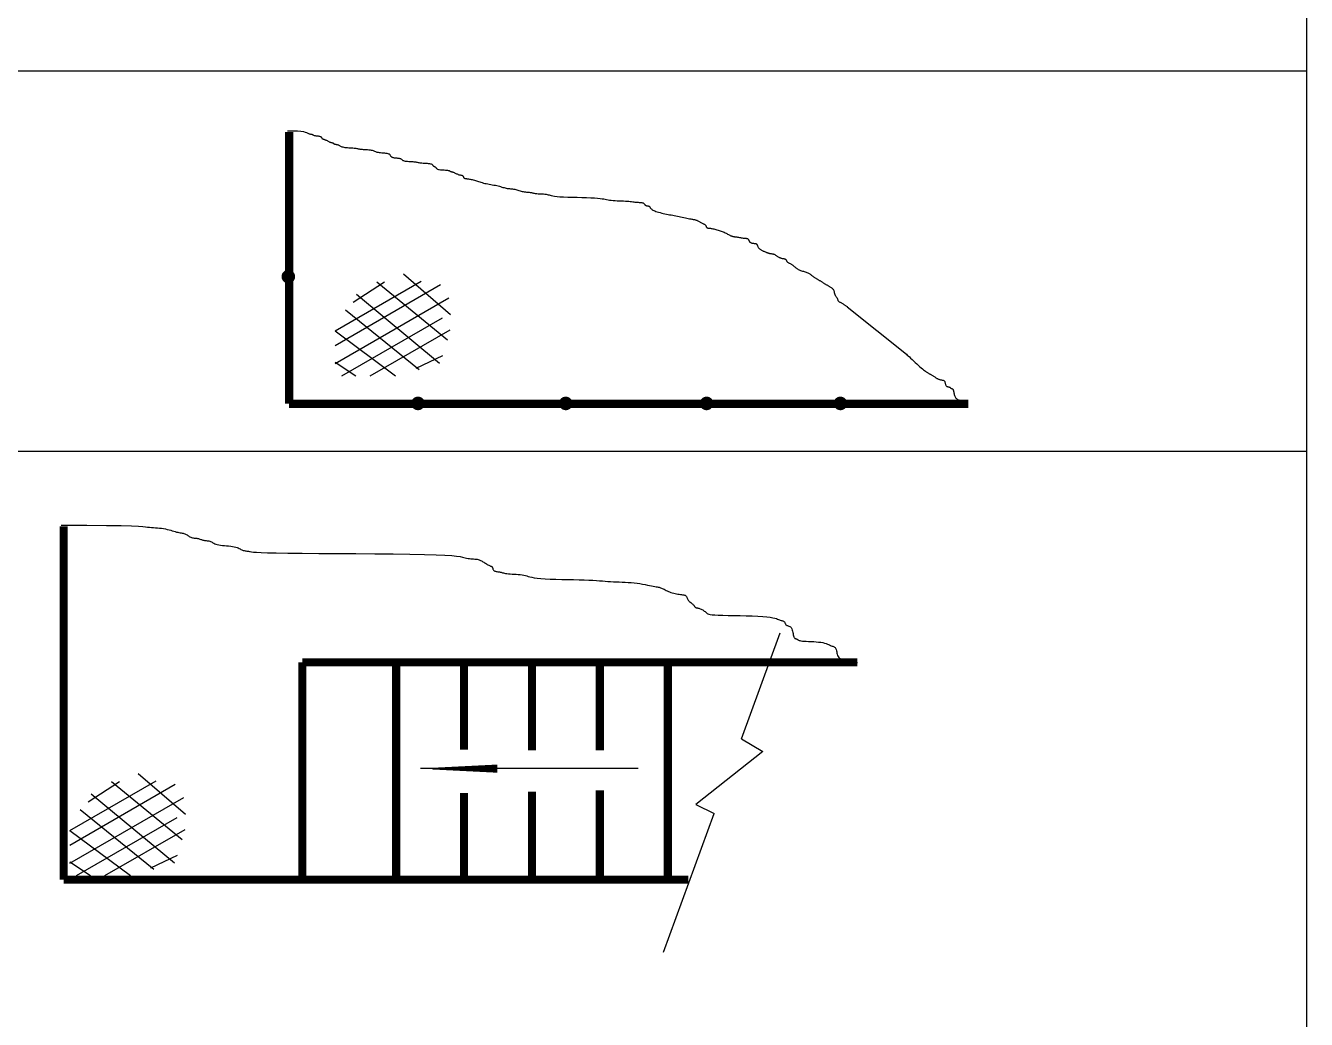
# Model space of a CAD drawing. Header units: inches. Extents: x -18 to 2014, y 4 to 801.
# Drawn here: x 1519.16 to 1566.3, y 113.32 to 149.9 of the extents above; entities that cross this region are included whole.
import ezdxf

# ---------------------------------------------------------------- set-up
doc = ezdxf.new("R2010")
doc.units = ezdxf.units.IN
doc.header["$MEASUREMENT"] = 0

# ---------------------------------------------------------------- blocks, each defined once
blk = doc.blocks.new('FH11')
blk.add_line((-1.03, -0.01), (9, -0.01))
blk.add_lwpolyline([(0.01, 0.01, 1, 0.2, 0), (8.01, 0.01, 0.2, 0.2, 0)], format="xyseb")

msp = doc.modelspace()

# ---------------------------------------------------------------- linework, layer by layer
at = {"color": 3}
for p, q in [((1566.3, 226.733), (1566.3, 48.233)), ((1482.798, 148.233), (1566.3, 148.233)), ((1530.551, 138.661), (1533.719, 140.49)), ((1533.065, 140.762), (1534.799, 139.26)), ((1530.551, 138.127), (1534.424, 140.363)), ((1531.215, 139.722), (1532.371, 140.473)), ((1532.082, 140.473), (1534.683, 138.335)), ((1530.551, 137.46), (1534.74, 139.878)), ((1531.33, 140.011), (1534.394, 137.469)), ((1530.797, 137.002), (1534.499, 139.139)), ((1530.926, 139.433), (1533.643, 137.237)), ((1530.551, 138.661), (1532.776, 137.006)), ((1531.837, 137.002), (1534.786, 138.704)), ((1533.527, 137.295), (1534.51, 137.757)), ((1530.551, 137.506), (1531.308, 137.002)), ((1482.798, 134.233), (1566.3, 134.233)), ((1545.507, 123.653), (1546.929, 127.55)), ((1545.507, 123.653), (1546.292, 123.178)), ((1546.292, 123.178), (1543.829, 121.226)), ((1523.303, 122.372), (1525.037, 120.87)), ((1541.704, 122.56), (1533.687, 122.56)), ((1520.789, 120.271), (1523.957, 122.1)), ((1520.789, 119.737), (1524.662, 121.974)), ((1521.453, 121.332), (1522.609, 122.083)), ((1522.32, 122.083), (1524.922, 119.945)), ((1520.789, 119.07), (1524.978, 121.489)), ((1521.568, 121.621), (1524.632, 119.079)), ((1543.829, 121.226), (1544.503, 120.902)), ((1521.035, 118.612), (1524.737, 120.749)), ((1521.164, 121.043), (1523.881, 118.848)), ((1542.639, 115.793), (1544.503, 120.902)), ((1520.789, 120.271), (1523.014, 118.617)), ((1522.075, 118.612), (1525.024, 120.315)), ((1523.765, 118.905), (1524.748, 119.368)), ((1520.789, 119.116), (1521.546, 118.612))]:
    msp.add_line(p, q, dxfattribs=at)
at = {"color": 3, "const_width": 0.3}
for points in [[(1528.855, 145.979), (1528.855, 135.979)], [(1528.855, 135.979), (1553.855, 135.979)], [(1520.556, 131.464), (1520.556, 118.464)], [(1529.339, 126.464), (1529.339, 118.464)], [(1529.339, 126.464), (1549.771, 126.464)], [(1532.794, 126.464), (1532.794, 118.464)], [(1535.294, 126.464), (1535.294, 123.254)], [(1537.794, 126.464), (1537.794, 123.23)], [(1540.294, 126.464), (1540.294, 123.23)], [(1542.794, 126.464), (1542.794, 118.464)], [(1535.294, 121.655), (1535.294, 118.464)], [(1537.794, 121.703), (1537.794, 118.464)], [(1540.294, 121.751), (1540.294, 118.464)], [(1520.556, 118.464), (1543.556, 118.464)]]:
    msp.add_lwpolyline(points, dxfattribs=at)
at = {"color": 3}
for points in [[(1528.793, 146.03), (1529.004, 146.027), (1529.168, 146.02), (1529.292, 146.008), (1529.383, 145.994), (1529.448, 145.979), (1529.492, 145.964), (1529.523, 145.949), (1529.548, 145.936), (1529.572, 145.925), (1529.595, 145.917), (1529.617, 145.911), (1529.639, 145.907), (1529.658, 145.903), (1529.676, 145.9), (1529.692, 145.897), (1529.705, 145.894), (1529.716, 145.889), (1529.724, 145.884), (1529.732, 145.879), (1529.739, 145.873), (1529.748, 145.867), (1529.758, 145.861), (1529.772, 145.856), (1529.789, 145.852), (1529.811, 145.848), (1529.837, 145.845), (1529.865, 145.843), (1529.894, 145.84), (1529.923, 145.837), (1529.951, 145.833), (1529.977, 145.827), (1529.999, 145.82), (1530.016, 145.812), (1530.03, 145.801), (1530.04, 145.79), (1530.047, 145.778), (1530.054, 145.767), (1530.059, 145.756), (1530.065, 145.745), (1530.072, 145.737), (1530.081, 145.73), (1530.092, 145.724), (1530.104, 145.72), (1530.118, 145.716), (1530.134, 145.712), (1530.15, 145.707), (1530.168, 145.702), (1530.188, 145.695), (1530.208, 145.686), (1530.229, 145.676), (1530.25, 145.664), (1530.271, 145.653), (1530.293, 145.641), (1530.314, 145.63), (1530.335, 145.62), (1530.355, 145.611), (1530.374, 145.604), (1530.393, 145.599), (1530.409, 145.594), (1530.425, 145.591), (1530.439, 145.588), (1530.451, 145.586), (1530.462, 145.583), (1530.471, 145.579), (1530.478, 145.575), (1530.483, 145.57), (1530.488, 145.564), (1530.493, 145.558), (1530.498, 145.553), (1530.505, 145.547), (1530.513, 145.542), (1530.523, 145.537), (1530.536, 145.534), (1530.552, 145.531), (1530.569, 145.528), (1530.589, 145.526), (1530.609, 145.522), (1530.629, 145.518), (1530.65, 145.513), (1530.67, 145.506), (1530.689, 145.497), (1530.708, 145.487), (1530.728, 145.476), (1530.75, 145.464), (1530.774, 145.452), (1530.801, 145.441), (1530.832, 145.431), (1530.869, 145.422), (1530.911, 145.415), (1530.957, 145.41), (1531.007, 145.406), (1531.058, 145.403), (1531.109, 145.4), (1531.158, 145.397), (1531.204, 145.394), (1531.246, 145.391), (1531.283, 145.386), (1531.315, 145.381), (1531.344, 145.376), (1531.372, 145.37), (1531.4, 145.364), (1531.429, 145.358), (1531.461, 145.353), (1531.498, 145.349), (1531.54, 145.345), (1531.586, 145.343), (1531.636, 145.34), (1531.687, 145.337), (1531.738, 145.334), (1531.787, 145.33), (1531.833, 145.324), (1531.875, 145.317), (1531.912, 145.309), (1531.944, 145.298), (1531.973, 145.287), (1532.001, 145.276), (1532.029, 145.264), (1532.058, 145.253), (1532.09, 145.242), (1532.127, 145.234), (1532.169, 145.227), (1532.215, 145.221), (1532.264, 145.217), (1532.313, 145.213), (1532.361, 145.209), (1532.407, 145.204), (1532.448, 145.199), (1532.483, 145.192), (1532.511, 145.183), (1532.532, 145.173), (1532.548, 145.161), (1532.559, 145.149), (1532.568, 145.136), (1532.575, 145.123), (1532.581, 145.11), (1532.588, 145.097), (1532.597, 145.086), (1532.608, 145.076), (1532.621, 145.067), (1532.637, 145.058), (1532.655, 145.051), (1532.675, 145.044), (1532.698, 145.039), (1532.724, 145.035), (1532.753, 145.031), (1532.784, 145.028), (1532.816, 145.026), (1532.848, 145.023), (1532.878, 145.02), (1532.907, 145.015), (1532.933, 145.01), (1532.955, 145.003), (1532.973, 144.994), (1532.987, 144.984), (1532.999, 144.973), (1533.011, 144.961), (1533.025, 144.95), (1533.042, 144.938), (1533.064, 144.928), (1533.091, 144.919), (1533.126, 144.912), (1533.168, 144.907), (1533.213, 144.903), (1533.262, 144.9), (1533.311, 144.897), (1533.36, 144.894), (1533.406, 144.891), (1533.448, 144.888), (1533.484, 144.884), (1533.517, 144.878), (1533.546, 144.873), (1533.574, 144.867), (1533.601, 144.861), (1533.631, 144.856), (1533.663, 144.85), (1533.699, 144.846), (1533.741, 144.843), (1533.788, 144.84), (1533.836, 144.837), (1533.885, 144.834), (1533.934, 144.831), (1533.979, 144.827), (1534.021, 144.822), (1534.056, 144.815), (1534.084, 144.806), (1534.105, 144.796), (1534.12, 144.784), (1534.132, 144.773), (1534.14, 144.761), (1534.147, 144.75), (1534.154, 144.74), (1534.161, 144.731), (1534.169, 144.724), (1534.18, 144.718), (1534.191, 144.714), (1534.203, 144.71), (1534.214, 144.706), (1534.225, 144.701), (1534.236, 144.696), (1534.244, 144.689), (1534.252, 144.68), (1534.258, 144.67), (1534.265, 144.659), (1534.273, 144.647), (1534.285, 144.635), (1534.301, 144.624), (1534.322, 144.614), (1534.349, 144.605), (1534.384, 144.598), (1534.425, 144.593), (1534.47, 144.589), (1534.517, 144.585), (1534.564, 144.583), (1534.609, 144.58), (1534.65, 144.577), (1534.685, 144.574), (1534.713, 144.569), (1534.734, 144.564), (1534.749, 144.559), (1534.761, 144.553), (1534.769, 144.547), (1534.776, 144.541), (1534.783, 144.536), (1534.79, 144.532), (1534.798, 144.528), (1534.809, 144.525), (1534.821, 144.523), (1534.835, 144.52), (1534.851, 144.517), (1534.868, 144.513), (1534.886, 144.507), (1534.905, 144.5), (1534.925, 144.492), (1534.946, 144.481), (1534.968, 144.47), (1534.99, 144.458), (1535.013, 144.447), (1535.036, 144.436), (1535.06, 144.425), (1535.083, 144.417), (1535.107, 144.41), (1535.13, 144.404), (1535.152, 144.4), (1535.174, 144.396), (1535.193, 144.392), (1535.211, 144.387), (1535.227, 144.382), (1535.24, 144.375), (1535.251, 144.366), (1535.259, 144.356), (1535.265, 144.344), (1535.271, 144.333), (1535.275, 144.321), (1535.28, 144.31), (1535.286, 144.3), (1535.293, 144.291), (1535.302, 144.284), (1535.313, 144.279), (1535.326, 144.274), (1535.341, 144.271), (1535.359, 144.268), (1535.38, 144.266), (1535.403, 144.263), (1535.429, 144.259), (1535.458, 144.255), (1535.49, 144.25), (1535.523, 144.243), (1535.559, 144.236), (1535.596, 144.228), (1535.634, 144.218), (1535.673, 144.208), (1535.712, 144.197), (1535.751, 144.184), (1535.791, 144.171), (1535.832, 144.158), (1535.873, 144.144), (1535.916, 144.13), (1535.961, 144.117), (1536.008, 144.104), (1536.058, 144.092), (1536.11, 144.08), (1536.165, 144.07), (1536.221, 144.06), (1536.278, 144.05), (1536.335, 144.04), (1536.391, 144.03), (1536.446, 144.019), (1536.498, 144.008), (1536.548, 143.996), (1536.595, 143.983), (1536.64, 143.97), (1536.683, 143.957), (1536.725, 143.944), (1536.765, 143.933), (1536.805, 143.922), (1536.844, 143.914), (1536.884, 143.907), (1536.923, 143.901), (1536.962, 143.897), (1537.002, 143.893), (1537.041, 143.889), (1537.08, 143.884), (1537.119, 143.879), (1537.159, 143.872), (1537.198, 143.863), (1537.237, 143.853), (1537.277, 143.842), (1537.316, 143.83), (1537.355, 143.818), (1537.395, 143.807), (1537.434, 143.797), (1537.473, 143.788), (1537.512, 143.781), (1537.551, 143.776), (1537.59, 143.772), (1537.627, 143.768), (1537.662, 143.766), (1537.696, 143.763), (1537.727, 143.76), (1537.756, 143.757), (1537.783, 143.752), (1537.807, 143.747), (1537.831, 143.741), (1537.855, 143.736), (1537.88, 143.73), (1537.908, 143.724), (1537.94, 143.719), (1537.976, 143.715), (1538.018, 143.711), (1538.065, 143.708), (1538.114, 143.706), (1538.165, 143.703), (1538.216, 143.7), (1538.265, 143.696), (1538.312, 143.69), (1538.354, 143.683), (1538.391, 143.674), (1538.426, 143.664), (1538.463, 143.653), (1538.507, 143.641), (1538.561, 143.63), (1538.629, 143.618), (1538.716, 143.608), (1538.826, 143.599), (1538.96, 143.592), (1539.114, 143.587), (1539.281, 143.583), (1539.456, 143.578), (1539.631, 143.574), (1539.8, 143.57), (1539.956, 143.564), (1540.094, 143.558), (1540.208, 143.549), (1540.3, 143.539), (1540.376, 143.527), (1540.439, 143.516), (1540.493, 143.504), (1540.544, 143.493), (1540.594, 143.482), (1540.65, 143.474), (1540.713, 143.467), (1540.783, 143.461), (1540.857, 143.457), (1540.935, 143.454), (1541.014, 143.451), (1541.092, 143.449), (1541.167, 143.446), (1541.237, 143.442), (1541.3, 143.438), (1541.358, 143.433), (1541.41, 143.427), (1541.458, 143.421), (1541.503, 143.416), (1541.545, 143.41), (1541.585, 143.405), (1541.624, 143.4), (1541.664, 143.397), (1541.702, 143.394), (1541.74, 143.391), (1541.775, 143.389), (1541.808, 143.385), (1541.838, 143.381), (1541.865, 143.376), (1541.887, 143.369), (1541.904, 143.36), (1541.917, 143.35), (1541.928, 143.339), (1541.936, 143.327), (1541.944, 143.315), (1541.951, 143.304), (1541.96, 143.294), (1541.97, 143.285), (1541.984, 143.278), (1541.999, 143.273), (1542.016, 143.269), (1542.033, 143.266), (1542.051, 143.263), (1542.068, 143.26), (1542.083, 143.257), (1542.096, 143.254), (1542.107, 143.249), (1542.115, 143.244), (1542.121, 143.238), (1542.126, 143.23), (1542.131, 143.222), (1542.136, 143.212), (1542.142, 143.202), (1542.149, 143.191), (1542.158, 143.179), (1542.169, 143.166), (1542.183, 143.152), (1542.201, 143.137), (1542.223, 143.122), (1542.249, 143.107), (1542.28, 143.091), (1542.316, 143.076), (1542.358, 143.06), (1542.406, 143.044), (1542.457, 143.029), (1542.512, 143.014), (1542.569, 143), (1542.627, 142.986), (1542.687, 142.973), (1542.746, 142.96), (1542.805, 142.949), (1542.862, 142.938), (1542.92, 142.928), (1542.977, 142.919), (1543.034, 142.909), (1543.091, 142.899), (1543.149, 142.888), (1543.207, 142.877), (1543.267, 142.864), (1543.326, 142.852), (1543.385, 142.838), (1543.442, 142.826), (1543.497, 142.813), (1543.548, 142.801), (1543.595, 142.791), (1543.637, 142.782), (1543.674, 142.775), (1543.705, 142.77), (1543.732, 142.765), (1543.756, 142.761), (1543.778, 142.757), (1543.798, 142.753), (1543.817, 142.747), (1543.836, 142.74), (1543.857, 142.732), (1543.877, 142.721), (1543.899, 142.71), (1543.922, 142.697), (1543.944, 142.684), (1543.968, 142.671), (1543.991, 142.658), (1544.015, 142.646), (1544.038, 142.635), (1544.061, 142.624), (1544.084, 142.614), (1544.105, 142.604), (1544.125, 142.594), (1544.143, 142.584), (1544.159, 142.574), (1544.172, 142.562), (1544.182, 142.55), (1544.19, 142.537), (1544.197, 142.524), (1544.202, 142.511), (1544.207, 142.499), (1544.212, 142.487), (1544.217, 142.477), (1544.224, 142.468), (1544.233, 142.461), (1544.244, 142.456), (1544.257, 142.452), (1544.273, 142.448), (1544.291, 142.446), (1544.311, 142.443), (1544.334, 142.44), (1544.361, 142.437), (1544.389, 142.432), (1544.421, 142.427), (1544.455, 142.42), (1544.49, 142.413), (1544.527, 142.405), (1544.565, 142.395), (1544.604, 142.385), (1544.644, 142.374), (1544.683, 142.362), (1544.722, 142.348), (1544.76, 142.335), (1544.798, 142.32), (1544.835, 142.305), (1544.871, 142.29), (1544.905, 142.274), (1544.937, 142.259), (1544.968, 142.243), (1544.996, 142.227), (1545.023, 142.212), (1545.048, 142.198), (1545.072, 142.185), (1545.095, 142.173), (1545.116, 142.163), (1545.136, 142.154), (1545.156, 142.147), (1545.174, 142.142), (1545.193, 142.137), (1545.212, 142.134), (1545.232, 142.131), (1545.254, 142.129), (1545.278, 142.126), (1545.304, 142.122), (1545.333, 142.118), (1545.364, 142.113), (1545.397, 142.107), (1545.431, 142.101), (1545.466, 142.096), (1545.5, 142.09), (1545.534, 142.085), (1545.566, 142.08), (1545.597, 142.077), (1545.625, 142.074), (1545.651, 142.071), (1545.675, 142.069), (1545.696, 142.065), (1545.715, 142.061), (1545.731, 142.056), (1545.744, 142.049), (1545.755, 142.04), (1545.763, 142.03), (1545.769, 142.018), (1545.774, 142.006), (1545.779, 141.993), (1545.784, 141.98), (1545.79, 141.967), (1545.797, 141.955), (1545.806, 141.943), (1545.816, 141.933), (1545.829, 141.924), (1545.843, 141.915), (1545.858, 141.908), (1545.875, 141.902), (1545.893, 141.896), (1545.912, 141.892), (1545.932, 141.888), (1545.953, 141.885), (1545.973, 141.883), (1545.993, 141.88), (1546.012, 141.877), (1546.03, 141.873), (1546.046, 141.867), (1546.059, 141.86), (1546.069, 141.852), (1546.077, 141.841), (1546.084, 141.829), (1546.089, 141.816), (1546.094, 141.802), (1546.099, 141.787), (1546.104, 141.771), (1546.111, 141.756), (1546.12, 141.74), (1546.131, 141.724), (1546.143, 141.709), (1546.157, 141.694), (1546.172, 141.68), (1546.189, 141.666), (1546.207, 141.653), (1546.226, 141.64), (1546.247, 141.629), (1546.267, 141.619), (1546.289, 141.609), (1546.31, 141.6), (1546.332, 141.591), (1546.353, 141.583), (1546.374, 141.575), (1546.394, 141.567), (1546.413, 141.559), (1546.432, 141.552), (1546.45, 141.544), (1546.468, 141.537), (1546.485, 141.53), (1546.503, 141.524), (1546.522, 141.519), (1546.541, 141.515), (1546.561, 141.511), (1546.582, 141.508), (1546.603, 141.506), (1546.625, 141.503), (1546.646, 141.5), (1546.668, 141.496), (1546.689, 141.49), (1546.709, 141.483), (1546.728, 141.475), (1546.746, 141.464), (1546.764, 141.453), (1546.782, 141.44), (1546.8, 141.427), (1546.818, 141.414), (1546.836, 141.401), (1546.855, 141.389), (1546.876, 141.378), (1546.896, 141.367), (1546.918, 141.358), (1546.939, 141.35), (1546.961, 141.342), (1546.982, 141.336), (1547.003, 141.331), (1547.023, 141.326), (1547.042, 141.323), (1547.06, 141.32), (1547.077, 141.317), (1547.093, 141.314), (1547.107, 141.311), (1547.119, 141.307), (1547.13, 141.302), (1547.138, 141.295), (1547.145, 141.286), (1547.151, 141.276), (1547.156, 141.264), (1547.161, 141.252), (1547.166, 141.239), (1547.172, 141.226), (1547.18, 141.213), (1547.191, 141.2), (1547.204, 141.189), (1547.22, 141.179), (1547.237, 141.168), (1547.256, 141.159), (1547.276, 141.149), (1547.297, 141.139), (1547.318, 141.128), (1547.338, 141.117), (1547.357, 141.104), (1547.375, 141.091), (1547.393, 141.077), (1547.411, 141.063), (1547.429, 141.048), (1547.447, 141.033), (1547.465, 141.017), (1547.484, 141.001), (1547.505, 140.986), (1547.526, 140.97), (1547.548, 140.955), (1547.572, 140.94), (1547.598, 140.925), (1547.624, 140.912), (1547.653, 140.898), (1547.684, 140.886), (1547.716, 140.875), (1547.75, 140.864), (1547.784, 140.854), (1547.819, 140.844), (1547.853, 140.834), (1547.886, 140.824), (1547.917, 140.814), (1547.946, 140.802), (1547.972, 140.79), (1547.995, 140.777), (1548.017, 140.763), (1548.037, 140.749), (1548.057, 140.734), (1548.075, 140.718), (1548.094, 140.703), (1548.113, 140.687), (1548.134, 140.671), (1548.154, 140.656), (1548.176, 140.641), (1548.197, 140.626), (1548.219, 140.611), (1548.24, 140.597), (1548.261, 140.584), (1548.281, 140.572), (1548.3, 140.561), (1548.319, 140.55), (1548.337, 140.54), (1548.355, 140.53), (1548.372, 140.52), (1548.39, 140.51), (1548.409, 140.499), (1548.428, 140.488), (1548.448, 140.476), (1548.469, 140.463), (1548.49, 140.449), (1548.512, 140.436), (1548.533, 140.422), (1548.555, 140.409), (1548.576, 140.396), (1548.596, 140.383), (1548.615, 140.372), (1548.633, 140.361), (1548.651, 140.351), (1548.669, 140.341), (1548.687, 140.332), (1548.705, 140.321), (1548.723, 140.311), (1548.742, 140.3), (1548.762, 140.287), (1548.783, 140.274), (1548.804, 140.26), (1548.824, 140.245), (1548.843, 140.228), (1548.86, 140.211), (1548.876, 140.193), (1548.889, 140.174), (1548.9, 140.154), (1548.908, 140.133), (1548.914, 140.112), (1548.919, 140.09), (1548.924, 140.068), (1548.929, 140.047), (1548.935, 140.026), (1548.942, 140.006), (1548.95, 139.987), (1548.961, 139.969), (1548.972, 139.951), (1548.983, 139.934), (1548.995, 139.918), (1549.006, 139.902), (1549.017, 139.886), (1549.025, 139.87), (1549.032, 139.854), (1549.038, 139.839), (1549.043, 139.823), (1549.048, 139.808), (1549.053, 139.794), (1549.059, 139.78), (1549.067, 139.767), (1549.078, 139.755), (1549.091, 139.743), (1549.107, 139.733), (1549.124, 139.723), (1549.143, 139.713), (1549.163, 139.703), (1549.184, 139.693), (1549.205, 139.682), (1549.225, 139.671), (1549.244, 139.659), (1549.262, 139.646), (1549.28, 139.632), (1549.298, 139.619), (1549.316, 139.605), (1549.334, 139.591), (1549.352, 139.578), (1549.371, 139.566), (1549.392, 139.555), (1549.395, 139.553)], [(1549.395, 139.553), (1551.578, 137.799), (1551.609, 137.772), (1551.644, 137.739), (1551.685, 137.701), (1551.732, 137.656), (1551.785, 137.607), (1551.842, 137.554), (1551.901, 137.5), (1551.961, 137.446), (1552.019, 137.393), (1552.075, 137.344), (1552.126, 137.299), (1552.171, 137.261), (1552.211, 137.228), (1552.245, 137.2), (1552.276, 137.177), (1552.303, 137.158), (1552.327, 137.141), (1552.349, 137.127), (1552.369, 137.115), (1552.389, 137.104), (1552.407, 137.093), (1552.425, 137.083), (1552.443, 137.073), (1552.461, 137.063), (1552.479, 137.053), (1552.497, 137.042), (1552.516, 137.031), (1552.536, 137.019), (1552.557, 137.006), (1552.579, 136.992), (1552.6, 136.979), (1552.622, 136.965), (1552.643, 136.952), (1552.664, 136.939), (1552.684, 136.926), (1552.703, 136.915), (1552.722, 136.905), (1552.74, 136.895), (1552.757, 136.887), (1552.775, 136.88), (1552.793, 136.873), (1552.812, 136.868), (1552.831, 136.863), (1552.851, 136.86), (1552.871, 136.857), (1552.892, 136.853), (1552.912, 136.849), (1552.931, 136.843), (1552.949, 136.835), (1552.964, 136.825), (1552.977, 136.811), (1552.988, 136.794), (1552.996, 136.773), (1553.003, 136.751), (1553.009, 136.727), (1553.015, 136.704), (1553.022, 136.681), (1553.03, 136.661), (1553.04, 136.643), (1553.054, 136.63), (1553.069, 136.619), (1553.086, 136.611), (1553.103, 136.605), (1553.121, 136.601), (1553.138, 136.598), (1553.153, 136.595), (1553.166, 136.591), (1553.177, 136.587), (1553.185, 136.582), (1553.191, 136.576), (1553.196, 136.57), (1553.201, 136.564), (1553.206, 136.559), (1553.212, 136.554), (1553.219, 136.549), (1553.227, 136.546), (1553.238, 136.542), (1553.249, 136.539), (1553.261, 136.533), (1553.272, 136.526), (1553.283, 136.517), (1553.294, 136.504), (1553.302, 136.486), (1553.309, 136.464), (1553.315, 136.439), (1553.32, 136.41), (1553.325, 136.379), (1553.33, 136.347), (1553.336, 136.315), (1553.344, 136.285), (1553.355, 136.256), (1553.368, 136.23), (1553.384, 136.207), (1553.401, 136.186), (1553.42, 136.168), (1553.44, 136.153), (1553.461, 136.139), (1553.482, 136.129), (1553.502, 136.12), (1553.521, 136.113), (1553.54, 136.107), (1553.558, 136.103), (1553.577, 136.099), (1553.597, 136.096), (1553.617, 136.092), (1553.64, 136.088), (1553.664, 136.083), (1553.691, 136.076), (1553.718, 136.068), (1553.745, 136.058), (1553.771, 136.046), (1553.793, 136.033), (1553.811, 136.017), (1553.822, 135.999), (1553.827, 135.979)], [(1520.46, 131.513), (1521.409, 131.511), (1522.136, 131.505), (1522.673, 131.497), (1523.053, 131.486), (1523.307, 131.475), (1523.468, 131.463), (1523.569, 131.452), (1523.641, 131.442), (1523.711, 131.434), (1523.784, 131.427), (1523.859, 131.422), (1523.935, 131.417), (1524.012, 131.411), (1524.088, 131.405), (1524.163, 131.397), (1524.236, 131.386), (1524.305, 131.373), (1524.372, 131.358), (1524.436, 131.341), (1524.497, 131.323), (1524.555, 131.305), (1524.61, 131.288), (1524.662, 131.273), (1524.712, 131.259), (1524.758, 131.249), (1524.801, 131.241), (1524.842, 131.234), (1524.88, 131.228), (1524.916, 131.222), (1524.95, 131.215), (1524.982, 131.207), (1525.013, 131.196), (1525.042, 131.183), (1525.07, 131.167), (1525.097, 131.15), (1525.124, 131.133), (1525.151, 131.115), (1525.178, 131.098), (1525.206, 131.082), (1525.235, 131.069), (1525.265, 131.059), (1525.297, 131.051), (1525.329, 131.044), (1525.362, 131.039), (1525.395, 131.035), (1525.427, 131.031), (1525.458, 131.027), (1525.489, 131.022), (1525.518, 131.015), (1525.546, 131.007), (1525.573, 130.999), (1525.6, 130.99), (1525.627, 130.981), (1525.654, 130.973), (1525.682, 130.965), (1525.711, 130.958), (1525.741, 130.953), (1525.773, 130.949), (1525.805, 130.945), (1525.838, 130.94), (1525.871, 130.935), (1525.903, 130.929), (1525.934, 130.921), (1525.965, 130.911), (1525.994, 130.897), (1526.023, 130.882), (1526.053, 130.865), (1526.086, 130.847), (1526.122, 130.83), (1526.163, 130.813), (1526.211, 130.797), (1526.266, 130.784), (1526.33, 130.773), (1526.4, 130.765), (1526.475, 130.758), (1526.552, 130.752), (1526.629, 130.746), (1526.704, 130.739), (1526.774, 130.731), (1526.837, 130.72), (1526.893, 130.707), (1526.94, 130.692), (1526.982, 130.675), (1527.018, 130.657), (1527.05, 130.639), (1527.081, 130.622), (1527.11, 130.607), (1527.139, 130.594), (1527.169, 130.583), (1527.201, 130.575), (1527.233, 130.569), (1527.266, 130.564), (1527.298, 130.56), (1527.331, 130.556), (1527.362, 130.551), (1527.393, 130.546), (1527.424, 130.539), (1527.468, 130.532), (1527.54, 130.523), (1527.652, 130.514), (1527.821, 130.505), (1528.06, 130.497), (1528.383, 130.489), (1528.805, 130.483), (1529.332, 130.477), (1529.945, 130.473), (1530.615, 130.469), (1531.313, 130.465), (1532.012, 130.46), (1532.684, 130.454), (1533.301, 130.446), (1533.834, 130.435), (1534.262, 130.422), (1534.593, 130.406), (1534.842, 130.389), (1535.022, 130.372), (1535.147, 130.354), (1535.233, 130.337), (1535.292, 130.321), (1535.341, 130.308), (1535.39, 130.298), (1535.441, 130.29), (1535.493, 130.283), (1535.545, 130.278), (1535.597, 130.274), (1535.646, 130.27), (1535.694, 130.266), (1535.737, 130.261), (1535.777, 130.254), (1535.813, 130.246), (1535.846, 130.236), (1535.876, 130.225), (1535.905, 130.212), (1535.934, 130.198), (1535.962, 130.183), (1535.991, 130.165), (1536.022, 130.147), (1536.053, 130.128), (1536.085, 130.108), (1536.116, 130.088), (1536.147, 130.069), (1536.176, 130.052), (1536.204, 130.036), (1536.229, 130.023), (1536.252, 130.012), (1536.271, 130.004), (1536.288, 129.997), (1536.303, 129.991), (1536.315, 129.985), (1536.325, 129.978), (1536.334, 129.97), (1536.34, 129.959), (1536.346, 129.946), (1536.35, 129.931), (1536.355, 129.914), (1536.36, 129.896), (1536.367, 129.878), (1536.376, 129.861), (1536.388, 129.846), (1536.404, 129.833), (1536.424, 129.822), (1536.447, 129.814), (1536.474, 129.808), (1536.503, 129.803), (1536.533, 129.799), (1536.564, 129.795), (1536.595, 129.79), (1536.626, 129.785), (1536.655, 129.778), (1536.684, 129.771), (1536.714, 129.762), (1536.747, 129.753), (1536.783, 129.744), (1536.824, 129.736), (1536.872, 129.728), (1536.927, 129.722), (1536.991, 129.716), (1537.061, 129.712), (1537.136, 129.708), (1537.213, 129.704), (1537.29, 129.699), (1537.365, 129.693), (1537.435, 129.685), (1537.498, 129.674), (1537.554, 129.661), (1537.606, 129.645), (1537.659, 129.628), (1537.719, 129.611), (1537.789, 129.593), (1537.875, 129.576), (1537.983, 129.56), (1538.117, 129.547), (1538.28, 129.537), (1538.468, 129.529), (1538.673, 129.522), (1538.889, 129.517), (1539.108, 129.513), (1539.324, 129.509), (1539.53, 129.505), (1539.719, 129.5), (1539.887, 129.493), (1540.034, 129.485), (1540.164, 129.477), (1540.281, 129.468), (1540.388, 129.459), (1540.489, 129.451), (1540.588, 129.443), (1540.687, 129.436), (1540.79, 129.431), (1540.897, 129.427), (1541.007, 129.423), (1541.118, 129.418), (1541.229, 129.413), (1541.341, 129.407), (1541.451, 129.399), (1541.56, 129.389), (1541.665, 129.375), (1541.767, 129.36), (1541.864, 129.343), (1541.956, 129.325), (1542.043, 129.308), (1542.122, 129.291), (1542.194, 129.275), (1542.258, 129.262), (1542.313, 129.251), (1542.361, 129.243), (1542.402, 129.236), (1542.438, 129.23), (1542.471, 129.224), (1542.501, 129.217), (1542.53, 129.209), (1542.559, 129.198), (1542.59, 129.185), (1542.622, 129.169), (1542.656, 129.152), (1542.692, 129.133), (1542.73, 129.113), (1542.771, 129.094), (1542.815, 129.074), (1542.861, 129.056), (1542.91, 129.039), (1542.961, 129.023), (1543.013, 129.009), (1543.065, 128.996), (1543.116, 128.985), (1543.166, 128.975), (1543.214, 128.967), (1543.257, 128.961), (1543.297, 128.955), (1543.332, 128.951), (1543.363, 128.947), (1543.39, 128.943), (1543.414, 128.938), (1543.434, 128.932), (1543.45, 128.924), (1543.464, 128.913), (1543.474, 128.9), (1543.483, 128.884), (1543.49, 128.866), (1543.497, 128.846), (1543.505, 128.824), (1543.515, 128.802), (1543.527, 128.778), (1543.543, 128.754), (1543.563, 128.731), (1543.586, 128.707), (1543.611, 128.684), (1543.638, 128.661), (1543.665, 128.639), (1543.69, 128.618), (1543.713, 128.599), (1543.733, 128.58), (1543.749, 128.563), (1543.761, 128.547), (1543.771, 128.533), (1543.779, 128.521), (1543.786, 128.509), (1543.793, 128.5), (1543.802, 128.492), (1543.813, 128.485), (1543.826, 128.48), (1543.842, 128.475), (1543.861, 128.471), (1543.882, 128.467), (1543.905, 128.462), (1543.931, 128.456), (1543.958, 128.448), (1543.987, 128.437), (1544.017, 128.424), (1544.049, 128.408), (1544.08, 128.391), (1544.11, 128.372), (1544.139, 128.352), (1544.166, 128.333), (1544.189, 128.313), (1544.209, 128.295), (1544.226, 128.278), (1544.243, 128.262), (1544.266, 128.248), (1544.3, 128.235), (1544.351, 128.224), (1544.423, 128.214), (1544.522, 128.206), (1544.653, 128.2), (1544.819, 128.194), (1545.014, 128.19), (1545.228, 128.186), (1545.453, 128.182), (1545.68, 128.177), (1545.9, 128.171), (1546.106, 128.163), (1546.287, 128.152), (1546.438, 128.139), (1546.56, 128.123), (1546.657, 128.106), (1546.734, 128.089), (1546.793, 128.071), (1546.838, 128.054), (1546.875, 128.038), (1546.906, 128.025), (1546.935, 128.015), (1546.962, 128.006), (1546.988, 128), (1547.011, 127.994), (1547.032, 127.987), (1547.051, 127.981), (1547.067, 127.972), (1547.081, 127.962), (1547.091, 127.949), (1547.1, 127.933), (1547.107, 127.916), (1547.114, 127.898), (1547.122, 127.881), (1547.132, 127.864), (1547.144, 127.848), (1547.16, 127.835), (1547.18, 127.824), (1547.203, 127.815), (1547.229, 127.807), (1547.255, 127.797), (1547.282, 127.786), (1547.307, 127.77), (1547.33, 127.75), (1547.35, 127.724), (1547.366, 127.691), (1547.378, 127.652), (1547.388, 127.61), (1547.396, 127.565), (1547.403, 127.521), (1547.411, 127.479), (1547.419, 127.44), (1547.43, 127.407), (1547.443, 127.381), (1547.458, 127.361), (1547.475, 127.346), (1547.493, 127.336), (1547.511, 127.328), (1547.528, 127.322), (1547.543, 127.317), (1547.557, 127.312), (1547.567, 127.305), (1547.577, 127.297), (1547.589, 127.289), (1547.604, 127.28), (1547.625, 127.271), (1547.655, 127.263), (1547.695, 127.255), (1547.747, 127.248), (1547.813, 127.243), (1547.892, 127.239), (1547.978, 127.235), (1548.07, 127.231), (1548.165, 127.226), (1548.258, 127.219), (1548.347, 127.211), (1548.429, 127.201), (1548.501, 127.188), (1548.565, 127.172), (1548.619, 127.155), (1548.667, 127.137), (1548.709, 127.12), (1548.746, 127.103), (1548.779, 127.087), (1548.81, 127.074), (1548.839, 127.063), (1548.866, 127.054), (1548.892, 127.046), (1548.915, 127.036), (1548.936, 127.025), (1548.955, 127.009), (1548.971, 126.989), (1548.984, 126.963), (1548.995, 126.93), (1549.004, 126.891), (1549.012, 126.849), (1549.021, 126.804), (1549.032, 126.76), (1549.046, 126.718), (1549.064, 126.679), (1549.088, 126.646), (1549.118, 126.62), (1549.158, 126.598), (1549.211, 126.58), (1549.28, 126.562), (1549.368, 126.543), (1549.477, 126.519), (1549.61, 126.489), (1549.772, 126.451)]]:
    msp.add_lwpolyline(points, dxfattribs=at)
at = {"color": 3, "const_width": 0.25}
for points in [[(1528.701, 140.659, 1), (1528.951, 140.659, 1)], [(1533.474, 135.992, 1), (1533.724, 135.992, 1)], [(1538.914, 135.992, 1), (1539.164, 135.992, 1)], [(1544.097, 135.992, 1), (1544.347, 135.992, 1)], [(1549.024, 135.992, 1), (1549.274, 135.992, 1)]]:
    msp.add_lwpolyline(points, format="xyb", close=True, dxfattribs=at)

# ---------------------------------------------------------------- block references
at = {"color": 3, "xscale": 0.2999999999999545, "yscale": 0.2999999999999545, "zscale": 0.3, "rotation": 180}
msp.add_blockref('FH11', (1536.521, 122.554), dxfattribs=at)

doc.saveas('drawing.dxf')
